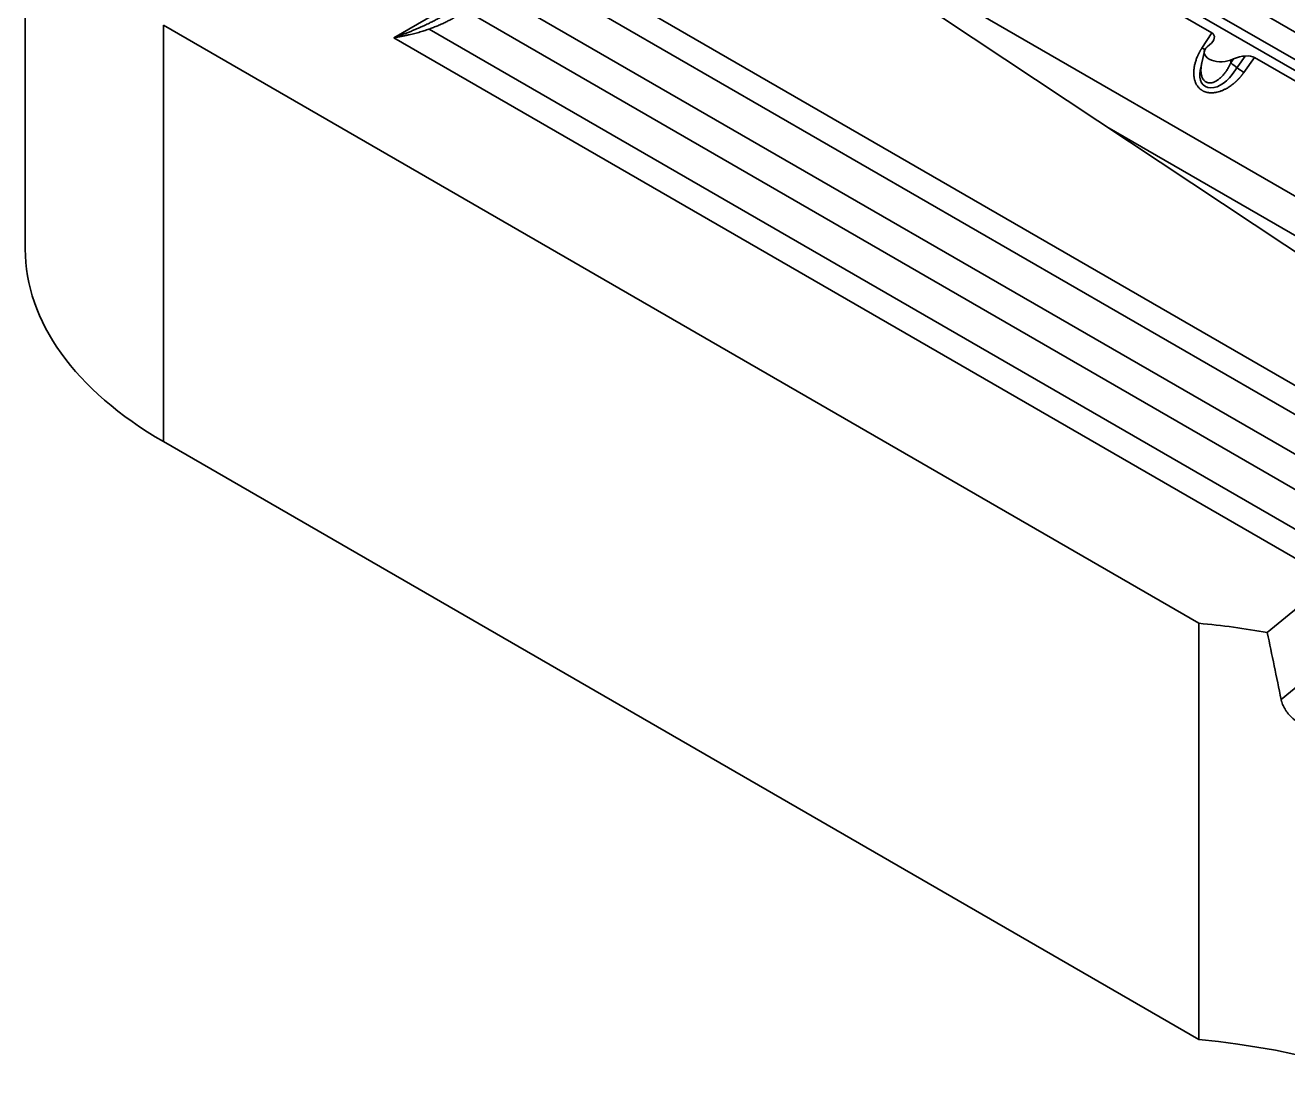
# Model space of a CAD drawing. Header units: millimetres. Extents: x 256 to 2096, y 1004 to 2403.
# Drawn here: x 1440.7 to 1630.8, y 2024.8 to 2183.1 of the extents above; entities that cross this region are included whole.
import ezdxf

# ---------------------------------------------------------------- set-up
doc = ezdxf.new("R2010")
doc.units = ezdxf.units.MM
doc.layers.add('1', color=7, linetype='Continuous', true_color=0xffffff)

msp = doc.modelspace()

# ---------------------------------------------------------------- linework, layer by layer
at = {"layer": '1', "color": 7, "linetype": 'Continuous', "lineweight": 35}
for p, q in [((1440.675, 2221.922), (1440.675, 2149.449)), ((1592.594, 2204.79), (1753.775, 2111.733)), ((1749.592, 2109.995), (1590.736, 2201.711)), ((1653.069, 2134.954), (1554.849, 2200.188)), ((1589.546, 2200.757), (1747.941, 2109.307)), ((1517.584, 2194.91), (1653.378, 2116.51)), ((1650.138, 2114.005), (1514.174, 2192.504)), ((1619.33, 2182.005), (1603.832, 2190.953)), ((1496.162, 2181.266), (1508.35, 2188.302)), ((1510.373, 2188.722), (1646.709, 2110.008)), ((1580.639, 2186.992), (1737.2, 2096.602)), ((1644.091, 2106.211), (1506.94, 2185.396)), ((1461.47, 2183.138), (1461.47, 2120.464)), ((1461.47, 2183.138), (1617.411, 2093.105)), ((1640.662, 2102.214), (1501.485, 2182.568)), ((1637.504, 2099.662), (1496.162, 2181.266)), ((1619.33, 2182.005), (1617.848, 2179.696)), ((1618.226, 2179.253), (1617.845, 2177.502)), ((1619.002, 2180.184), (1618.658, 2179.901)), ((1622.14, 2177.891), (1622.63, 2178.089)), ((1622.14, 2177.891), (1622.188, 2177.467)), ((1622.188, 2177.467), (1622.63, 2178.089)), ((1624.386, 2178.505), (1622.395, 2175.704)), ((1624.188, 2176.035), (1625.783, 2178.279)), ((1641.142, 2169.411), (1625.783, 2178.279)), ((1733.437, 2092.855), (1603.522, 2167.862)), ((1461.47, 2120.464), (1617.411, 2030.431)), ((1627.702, 2091.715), (1635.397, 2098.06)), ((1617.411, 2030.431), (1617.411, 2093.105)), ((1629.781, 2081.632), (1637.111, 2087.677))]:
    msp.add_line(p, q, dxfattribs=at)
for centre, major_axis, ratio, start_param, end_param in [((1617.085, 2180.648), (2.614, 0.946), 0.4857165, 5.3452015, 6.6714472), ((1616.977, 2180.48), (1.683, -1.081), 0.1160578, 5.3288633, 5.6920283), ((1620.706, 2179.073), (-2.5, 0), 0.5773503, 5.67232, 8.4648468), ((1623.434, 2176.983), (2.712, 0.885), 0.4612167, 0.3926843, 1.71893), ((1620.422, 2176.984), (2.211, 2.952), 0.6366591, 2.0421857, 4.7553876), ((1623.318, 2176.819), (-1.63, 1.159), 0.0829077, 0.8657036, 2.1919492), ((1511.675, 2149.449), (71, 0), 0.5773503, 3.1415926, 3.9269908), ((1605.72, 2050.865), (-74.09, 0), 0.5773503, 4.4111576, 4.5539319), ((1605.72, 1946.326), (-57.322, 369.209), 0.1271397, 5.0677956, 5.097316), ((1605.72, 1988.191), (-74.09, 0), 0.5773503, 3.3000498, 4.5539319)]:
    msp.add_ellipse(centre, major_axis=major_axis, ratio=ratio, start_param=start_param, end_param=end_param, dxfattribs=at)
for points, knots in [([(1506.94, 2185.396), (1506.923, 2185.383), (1506.89, 2185.359), (1506.841, 2185.322), (1506.791, 2185.285), (1506.741, 2185.248), (1506.69, 2185.212), (1506.639, 2185.175), (1506.588, 2185.139), (1506.537, 2185.102), (1506.485, 2185.066), (1506.433, 2185.03), (1506.38, 2184.994), (1506.327, 2184.957), (1506.274, 2184.921), (1506.221, 2184.885), (1506.167, 2184.85), (1506.113, 2184.814), (1506.058, 2184.778), (1506.004, 2184.742), (1505.949, 2184.707), (1505.893, 2184.671), (1505.837, 2184.636), (1505.781, 2184.601), (1505.725, 2184.566), (1505.668, 2184.531), (1505.611, 2184.496), (1505.554, 2184.461), (1505.496, 2184.426), (1505.438, 2184.391), (1505.38, 2184.357), (1505.322, 2184.322), (1505.263, 2184.288), (1505.203, 2184.254), (1505.144, 2184.219), (1505.084, 2184.185), (1504.862, 2184.06), (1504.468, 2183.848), (1503.888, 2183.557), (1503.278, 2183.275), (1502.641, 2183.003), (1501.972, 2182.741), (1501.265, 2182.488), (1500.509, 2182.242), (1499.859, 2182.052), (1499.324, 2181.909), (1498.912, 2181.805), (1498.477, 2181.702), (1498.149, 2181.629), (1497.937, 2181.584), (1497.845, 2181.565), (1497.748, 2181.545), (1497.645, 2181.525), (1497.537, 2181.503), (1497.424, 2181.481), (1497.305, 2181.459), (1497.181, 2181.436), (1497.051, 2181.412), (1496.916, 2181.388), (1496.776, 2181.364), (1496.63, 2181.339), (1496.479, 2181.315), (1496.322, 2181.29), (1496.216, 2181.274), (1496.162, 2181.266)], [0, 0, 0, 0, 0.0052481, 0.0105147, 0.0157999, 0.0211037, 0.0264262, 0.0317673, 0.0371272, 0.0425058, 0.0479033, 0.0533196, 0.0587548, 0.064209, 0.0696821, 0.0751743, 0.0806855, 0.0862157, 0.0917652, 0.0973337, 0.1029215, 0.1085285, 0.1141548, 0.1198004, 0.1254654, 0.1311497, 0.1368534, 0.1425766, 0.1483193, 0.1540815, 0.1598633, 0.1656646, 0.1714855, 0.1773261, 0.1831864, 0.1890664, 0.1949661, 0.2482949, 0.3036577, 0.3610715, 0.4205515, 0.4810898, 0.5454227, 0.6135594, 0.6855075, 0.7200014, 0.7565407, 0.7951258, 0.835757, 0.8433862, 0.8514898, 0.8600677, 0.8691199, 0.8786464, 0.8886473, 0.8991225, 0.910072, 0.9214959, 0.9333941, 0.9457666, 0.9586134, 0.9719346, 0.9857301, 1, 1, 1, 1]), ([(1503.734, 2184.623), (1503.588, 2184.54), (1503.249, 2184.35), (1502.701, 2184.055), (1502.11, 2183.75), (1501.475, 2183.435), (1500.877, 2183.152), (1500.333, 2182.904), (1499.928, 2182.725), (1499.629, 2182.596), (1499.373, 2182.488), (1499.126, 2182.384), (1498.855, 2182.273), (1498.592, 2182.167), (1498.335, 2182.065), (1498.085, 2181.967), (1497.843, 2181.874), (1497.608, 2181.784), (1497.38, 2181.699), (1497.159, 2181.618), (1496.945, 2181.541), (1496.739, 2181.467), (1496.54, 2181.397), (1496.348, 2181.33), (1496.223, 2181.287), (1496.162, 2181.266)], [0, 0, 0, 0, 0.0598606, 0.1379683, 0.2218364, 0.2974036, 0.392086, 0.459486, 0.5128192, 0.5520575, 0.5771859, 0.6135795, 0.6490265, 0.6835242, 0.7170703, 0.7496625, 0.7812994, 0.8119798, 0.841704, 0.8704727, 0.8982863, 0.9251454, 0.9510504, 0.9760018, 1, 1, 1, 1]), ([(1617.848, 2179.696), (1617.84, 2179.683), (1617.824, 2179.658), (1617.8, 2179.621), (1617.776, 2179.582), (1617.752, 2179.543), (1617.728, 2179.504), (1617.703, 2179.464), (1617.679, 2179.423), (1617.655, 2179.382), (1617.63, 2179.34), (1617.606, 2179.297), (1617.581, 2179.254), (1617.557, 2179.21), (1617.532, 2179.165), (1617.507, 2179.12), (1617.483, 2179.074), (1617.458, 2179.028), (1617.434, 2178.98), (1617.409, 2178.933), (1617.385, 2178.884), (1617.36, 2178.835), (1617.336, 2178.785), (1617.312, 2178.735), (1617.288, 2178.684), (1617.264, 2178.632), (1617.241, 2178.58), (1617.217, 2178.527), (1617.194, 2178.473), (1617.14, 2178.346), (1617.061, 2178.15), (1616.966, 2177.885), (1616.886, 2177.629), (1616.818, 2177.384), (1616.764, 2177.16), (1616.723, 2176.956), (1616.691, 2176.769), (1616.665, 2176.587), (1616.647, 2176.41), (1616.634, 2176.238), (1616.627, 2176.071), (1616.627, 2175.91), (1616.631, 2175.753), (1616.641, 2175.603), (1616.655, 2175.458), (1616.674, 2175.319), (1616.696, 2175.185), (1616.722, 2175.058), (1616.761, 2174.899), (1616.817, 2174.711), (1616.899, 2174.495), (1616.995, 2174.29), (1617.107, 2174.096), (1617.23, 2173.917), (1617.367, 2173.754), (1617.515, 2173.604), (1617.656, 2173.486), (1617.782, 2173.394), (1617.889, 2173.325), (1617.999, 2173.263), (1618.111, 2173.206), (1618.227, 2173.155), (1618.345, 2173.111), (1618.474, 2173.07), (1618.615, 2173.034), (1618.77, 2173.003), (1618.951, 2172.977), (1619.166, 2172.959), (1619.444, 2172.958), (1619.767, 2172.985), (1620.127, 2173.05), (1620.428, 2173.132), (1620.669, 2173.212), (1620.851, 2173.28), (1621.037, 2173.357), (1621.226, 2173.444), (1621.443, 2173.554), (1621.69, 2173.691), (1621.966, 2173.863), (1622.247, 2174.055), (1622.455, 2174.213), (1622.592, 2174.323), (1622.658, 2174.377), (1622.723, 2174.431), (1622.787, 2174.487), (1622.851, 2174.542), (1622.914, 2174.599), (1622.977, 2174.656), (1623.039, 2174.714), (1623.1, 2174.772), (1623.161, 2174.83), (1623.221, 2174.89), (1623.28, 2174.95), (1623.339, 2175.01), (1623.397, 2175.071), (1623.454, 2175.132), (1623.511, 2175.194), (1623.567, 2175.256), (1623.623, 2175.319), (1623.677, 2175.382), (1623.732, 2175.445), (1623.785, 2175.509), (1623.838, 2175.574), (1623.89, 2175.638), (1623.941, 2175.704), (1623.992, 2175.769), (1624.042, 2175.835), (1624.092, 2175.901), (1624.14, 2175.968), (1624.172, 2176.012), (1624.188, 2176.035)], [0, 0, 0, 0, 0.0028216, 0.0056816, 0.0085801, 0.0115169, 0.0144922, 0.017506, 0.0205581, 0.0236487, 0.0267778, 0.0299453, 0.0331513, 0.0363957, 0.0396786, 0.0429999, 0.0463598, 0.0497581, 0.0531949, 0.0566702, 0.060184, 0.0637363, 0.0673271, 0.0709565, 0.0746244, 0.0783309, 0.0820759, 0.0858595, 0.0896818, 0.0935426, 0.1128534, 0.1314028, 0.1491894, 0.1662147, 0.1824826, 0.1956897, 0.2086007, 0.2212165, 0.2335322, 0.2455442, 0.2572513, 0.268654, 0.2797539, 0.2905539, 0.3010572, 0.3112627, 0.3211632, 0.3307536, 0.3400313, 0.3574795, 0.3748593, 0.3921994, 0.4094831, 0.4267522, 0.4428331, 0.4594404, 0.4761978, 0.4861776, 0.4961023, 0.5059665, 0.5157651, 0.5254937, 0.5351485, 0.5447287, 0.5564266, 0.568259, 0.5802287, 0.5971021, 0.6156058, 0.6405952, 0.6659967, 0.6918258, 0.7045142, 0.7175505, 0.7309389, 0.7446809, 0.7587744, 0.7789915, 0.8000816, 0.8220469, 0.8448849, 0.8503331, 0.8557736, 0.8612062, 0.8666312, 0.8720485, 0.8774582, 0.8828604, 0.8882553, 0.8936429, 0.8990234, 0.9043968, 0.9097633, 0.9151228, 0.9204755, 0.9258213, 0.9311605, 0.9364931, 0.9418192, 0.947139, 0.9524525, 0.9577598, 0.963061, 0.9683561, 0.9736452, 0.9789282, 0.9842052, 0.9894762, 0.9947411, 1, 1, 1, 1]), ([(1617.842, 2177.491), (1617.832, 2177.443), (1617.811, 2177.343), (1617.785, 2177.193), (1617.761, 2177.043), (1617.743, 2176.897), (1617.729, 2176.755), (1617.719, 2176.617), (1617.713, 2176.484), (1617.712, 2176.355), (1617.714, 2176.231), (1617.72, 2176.111), (1617.729, 2175.997), (1617.742, 2175.887), (1617.767, 2175.721), (1617.815, 2175.508), (1617.902, 2175.261), (1618.012, 2175.044), (1618.143, 2174.86), (1618.283, 2174.722), (1618.422, 2174.621), (1618.559, 2174.549), (1618.706, 2174.497), (1618.862, 2174.464), (1619.027, 2174.452), (1619.201, 2174.46), (1619.361, 2174.486), (1619.506, 2174.523), (1619.636, 2174.567), (1619.77, 2174.621), (1619.908, 2174.687), (1620.048, 2174.764), (1620.19, 2174.853), (1620.335, 2174.954), (1620.496, 2175.079), (1620.675, 2175.234), (1620.871, 2175.425), (1621.071, 2175.643), (1621.245, 2175.855), (1621.397, 2176.057), (1621.531, 2176.249), (1621.672, 2176.467), (1621.778, 2176.646), (1621.849, 2176.774), (1621.886, 2176.841), (1621.923, 2176.91), (1621.959, 2176.978), (1621.994, 2177.047), (1622.028, 2177.116), (1622.061, 2177.186), (1622.094, 2177.256), (1622.126, 2177.326), (1622.158, 2177.396), (1622.178, 2177.443), (1622.188, 2177.467)], [0, 0, 0, 0, 0.0166436, 0.03422, 0.0513324, 0.0679815, 0.0841681, 0.0998933, 0.1151587, 0.1299662, 0.1443183, 0.1582177, 0.1716681, 0.1846735, 0.1972388, 0.2312362, 0.2634407, 0.2940604, 0.3233404, 0.3515643, 0.3724387, 0.3934514, 0.414749, 0.4364714, 0.4587499, 0.4817053, 0.5054476, 0.5221755, 0.5395962, 0.5577346, 0.5766119, 0.5962463, 0.6166533, 0.6378461, 0.659836, 0.6895357, 0.7215208, 0.7557828, 0.792308, 0.8161051, 0.8427512, 0.8722128, 0.9044525, 0.9131817, 0.9219022, 0.930614, 0.9393171, 0.9480116, 0.9566976, 0.965375, 0.9740439, 0.9827043, 0.9913564, 1, 1, 1, 1]), ([(1634.523, 2077.213), (1634.386, 2077.246), (1634.249, 2077.284), (1633.978, 2077.37), (1633.707, 2077.464), (1633.44, 2077.577), (1633.24, 2077.669), (1633.141, 2077.716), (1633.042, 2077.767), (1632.976, 2077.801), (1632.943, 2077.818), (1632.78, 2077.905), (1632.524, 2078.053), (1632.156, 2078.296), (1631.921, 2078.473), (1631.692, 2078.657), (1631.58, 2078.753), (1631.361, 2078.952), (1631.152, 2079.156), (1630.864, 2079.477), (1630.69, 2079.701), (1630.567, 2079.872), (1630.506, 2079.959), (1630.449, 2080.047), (1630.411, 2080.106), (1630.393, 2080.136), (1630.302, 2080.285), (1630.168, 2080.524), (1630.002, 2080.888), (1629.914, 2081.135), (1629.857, 2081.32), (1629.84, 2081.383), (1629.816, 2081.476), (1629.808, 2081.508), (1629.794, 2081.57), (1629.787, 2081.601), (1629.781, 2081.632)], [0, 0, 0, 0, 0.0625, 0.0625, 0.125, 0.1875, 0.1875, 0.21875, 0.234375, 0.234375, 0.25, 0.25, 0.3125, 0.375, 0.4375, 0.4375, 0.5, 0.5, 0.5625, 0.625, 0.6875, 0.6875, 0.71875, 0.734375, 0.734375, 0.75, 0.75, 0.8125, 0.875, 0.9375, 0.9375, 0.96875, 0.96875, 0.984375, 0.984375, 1, 1, 1, 1])]:
    msp.add_open_spline(points, degree=3, knots=knots, dxfattribs=at)

doc.saveas('drawing.dxf')
